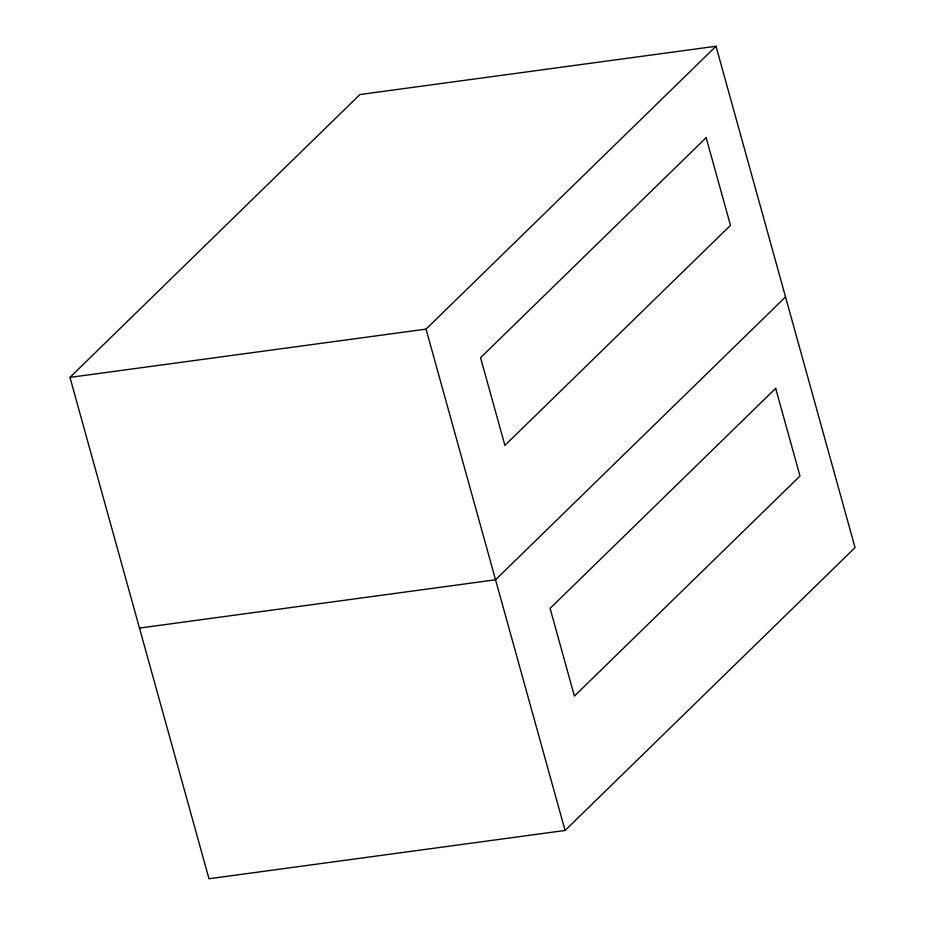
<?xml version="1.0" encoding="UTF-8"?>
<svg xmlns="http://www.w3.org/2000/svg" width="925" height="925" viewBox="0 0 925 925"><rect width="100%" height="100%" fill="white"/><g stroke="black" fill="none" stroke-linecap="round" stroke-linejoin="round"><path stroke-width="1.39" d="M69.953 377.388L359.929 94.535L716.008 46.25L855.047 547.612L565.071 830.465L208.992 878.75L69.953 377.388L426.032 329.115L716.008 46.25M785.533 296.925L495.546 579.79L139.467 628.075M426.032 329.115L565.071 830.465M706.157 137.663L480.572 357.709L504.9 445.399L730.484 225.353L706.157 137.663M775.682 388.338L550.097 608.384L574.413 696.086L799.998 476.028L775.682 388.338"/></g></svg>
